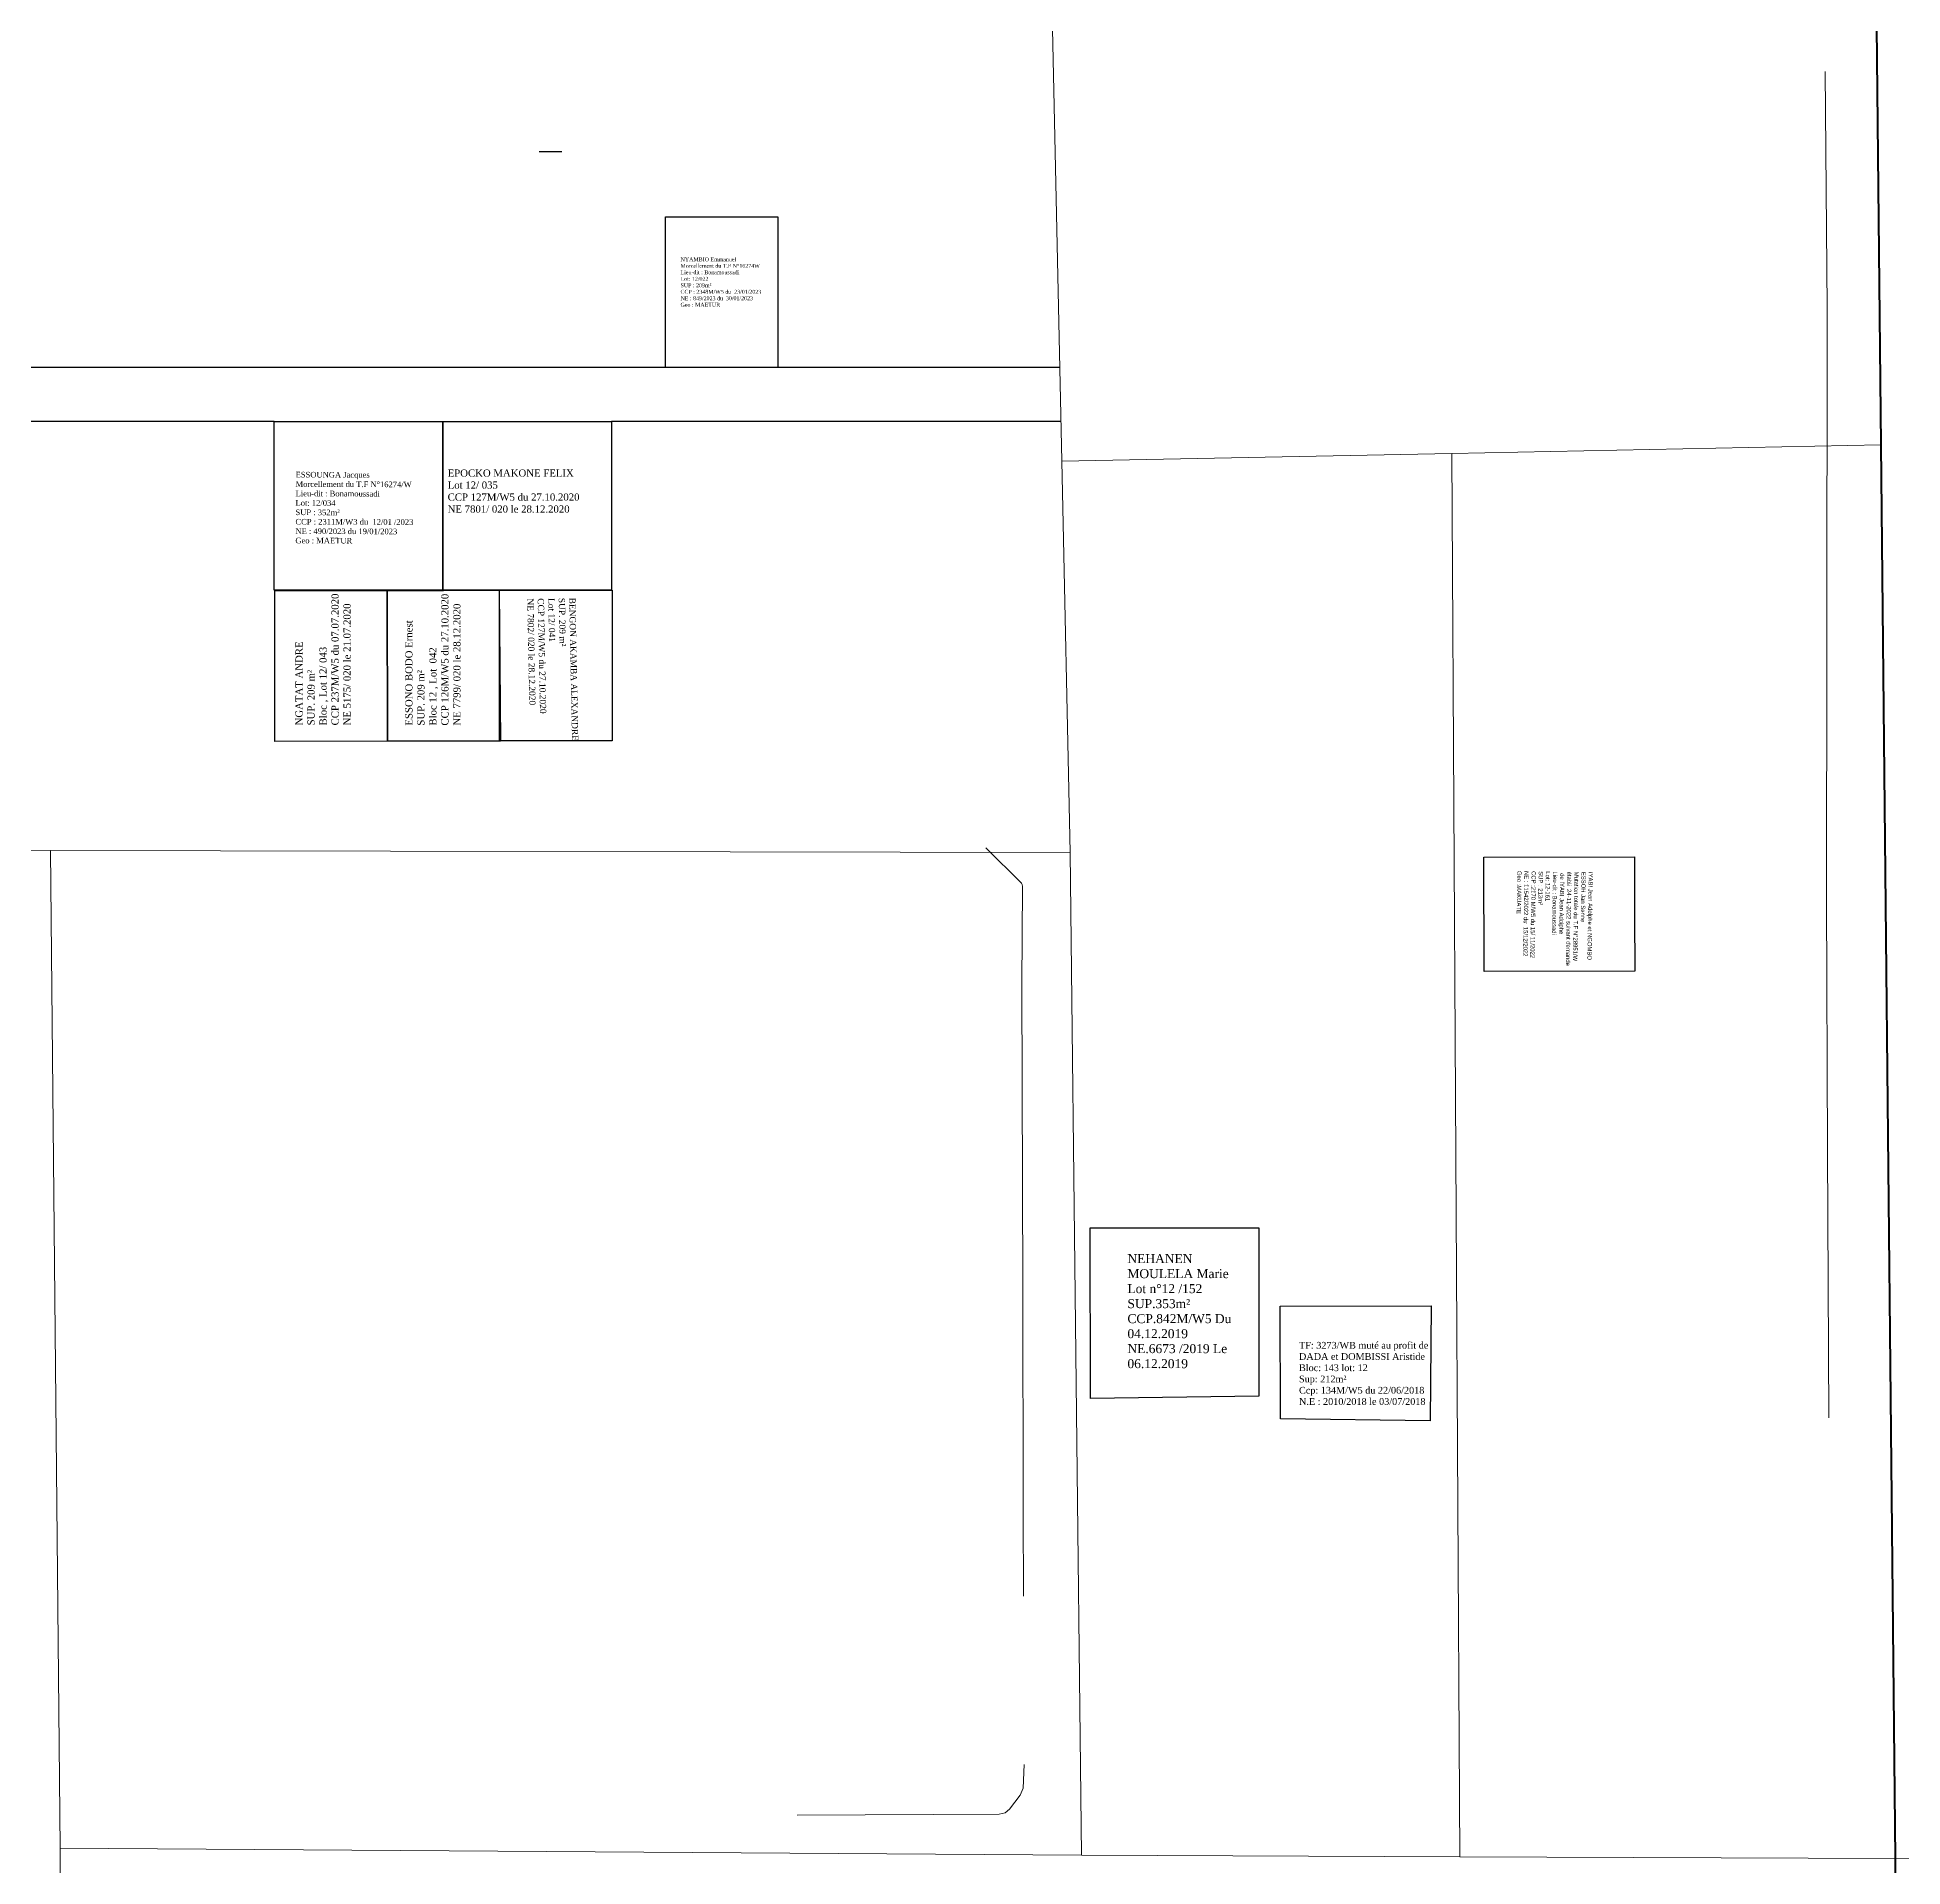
# Model space of a CAD drawing. Header units: millimetres. Extents: x 579832 to 917290, y 449831 to 1452191.
# Drawn here: x 582355.3 to 582562.7, y 451579.4 to 451782.7 of the extents above; entities that cross this region are included whole.
import ezdxf

# ---------------------------------------------------------------- set-up
doc = ezdxf.new("R2010")
doc.units = ezdxf.units.MM
doc.header["$LTSCALE"] = 10
for name, color, linetype, lineweight in [('drains_fossés', 120, 'Continuous', 20), ('MAJ APRES LE 13.01.2023', 222, 'Continuous', 30), ('Roads_main1', 10, 'Continuous', 100), ('Roads_others', 24, 'Continuous', 9)]:
    doc.layers.add(name, color=color, linetype=linetype, lineweight=lineweight)
doc.layers.add('end maj 26 02 2021', color=7, linetype='Continuous')
doc.layers.add('Parcelle MAJ', color=6, linetype='Continuous')
doc.styles.add('Times 1.0', font='times.ttf', dxfattribs={"width": 0.99, "height": 1})

msp = doc.modelspace()

# ---------------------------------------------------------------- linework, layer by layer
for p, q in [((582425.15, 451745.99), (582266.18, 451745.99)), ((582425.15, 451745.99), (582266.18, 451745.99)), ((582468.97, 451745.99), (582437.65, 451745.99)), ((582468.97, 451745.99), (582437.65, 451745.99)), ((582381.65, 451740), (582266.25, 451740)), ((582381.65, 451740), (582266.25, 451740)), ((582469.1, 451739.98), (582419.16, 451739.98)), ((582469.1, 451739.98), (582419.16, 451739.98))]:
    msp.add_line(p, q)
at = {"layer": 'drains_fossés'}
for points in [[(582554.05, 451778.88), (582554.28, 451752.64), (582554.24, 451715.31), (582554.2, 451686.9), (582554.32, 451659.05), (582554.46, 451629.24)], [(582554.05, 451778.88), (582554.28, 451752.64), (582554.24, 451715.31), (582554.2, 451686.9), (582554.32, 451659.05), (582554.46, 451629.24)], [(582460.75, 451692.59), (582464.72, 451688.66), (582464.81, 451688.53), (582464.85, 451688.29), (582464.76, 451677.41), (582464.88, 451644.02), (582464.92, 451618.85), (582464.93, 451609.41)], [(582460.75, 451692.59), (582464.72, 451688.66), (582464.81, 451688.53), (582464.85, 451688.29), (582464.76, 451677.41), (582464.88, 451644.02), (582464.92, 451618.85), (582464.93, 451609.41)], [(582465.02, 451590.71), (582464.9, 451588.09), (582464.59, 451587.3), (582463.38, 451585.75), (582462.89, 451585.34), (582462.25, 451585.19), (582454.9, 451585.14), (582439.78, 451585.08)], [(582465.02, 451590.71), (582464.9, 451588.09), (582464.59, 451587.3), (582463.38, 451585.75), (582462.89, 451585.34), (582462.25, 451585.19), (582454.9, 451585.14), (582439.78, 451585.08)]]:
    msp.add_lwpolyline(points, dxfattribs=at)
at = {"layer": 'end maj 26 02 2021', "flags": 128}
msp.add_lwpolyline([(582411.11, 451769.99), (582413.61, 451769.99)], dxfattribs=at)
msp.add_lwpolyline([(582411.11, 451769.99), (582413.61, 451769.99)], dxfattribs=at)
msp.add_lwpolyline([(582411.11, 451769.99), (582413.61, 451769.99)], dxfattribs=at)
msp.add_lwpolyline([(582411.11, 451769.99), (582413.61, 451769.99)], dxfattribs=at)
at = {"layer": 'end maj 26 02 2021', "color": 150, "linetype": 'ByBlock', "lineweight": -3, "ltscale": 0.0014, "flags": 128}
for points in [[(582400.41, 451739.98), (582419.16, 451739.98), (582419.16, 451721.24), (582406.66, 451721.23), (582400.41, 451721.23)], [(582400.41, 451739.98), (582419.16, 451739.98), (582419.16, 451721.24), (582406.66, 451721.23), (582400.41, 451721.23)], [(582400.41, 451739.98), (582419.16, 451739.98), (582419.16, 451721.24), (582406.66, 451721.23), (582400.41, 451721.23)], [(582400.41, 451739.98), (582419.16, 451739.98), (582419.16, 451721.24), (582406.66, 451721.23), (582400.41, 451721.23)], [(582406.7, 451721.24), (582419.2, 451721.25), (582419.2, 451704.49), (582406.7, 451704.49)], [(582406.7, 451721.24), (582419.2, 451721.25), (582419.2, 451704.49), (582406.7, 451704.49)], [(582406.7, 451721.24), (582419.2, 451721.25), (582419.2, 451704.49), (582406.7, 451704.49)], [(582406.7, 451721.24), (582419.2, 451721.25), (582419.2, 451704.49), (582406.7, 451704.49)]]:
    msp.add_lwpolyline(points, close=True, dxfattribs=at)
at = {"layer": 'end maj 26 02 2021', "color": 150, "lineweight": -3, "flags": 128}
for points in [[(582394.2, 451721.22), (582394.23, 451704.47), (582381.73, 451704.44), (582381.7, 451721.19)], [(582394.2, 451721.22), (582394.23, 451704.47), (582381.73, 451704.44), (582381.7, 451721.19)], [(582394.2, 451721.22), (582394.23, 451704.47), (582381.73, 451704.44), (582381.7, 451721.19)], [(582394.2, 451721.22), (582394.23, 451704.47), (582381.73, 451704.44), (582381.7, 451721.19)], [(582394.2, 451721.22), (582400.48, 451721.19), (582406.66, 451721.26), (582406.79, 451704.47), (582394.23, 451704.47)], [(582394.2, 451721.22), (582400.48, 451721.19), (582406.66, 451721.26), (582406.79, 451704.47), (582394.23, 451704.47)], [(582394.2, 451721.22), (582400.48, 451721.19), (582406.66, 451721.26), (582406.79, 451704.47), (582394.23, 451704.47)], [(582394.2, 451721.22), (582400.48, 451721.19), (582406.66, 451721.26), (582406.79, 451704.47), (582394.23, 451704.47)], [(582472.35, 451650.36), (582491.1, 451650.37), (582491.11, 451644.33), (582491.09, 451631.64), (582472.38, 451631.4)], [(582472.35, 451650.36), (582491.1, 451650.37), (582491.11, 451644.33), (582491.09, 451631.64), (582472.38, 451631.4)], [(582472.35, 451650.36), (582491.1, 451650.37), (582491.11, 451644.33), (582491.09, 451631.64), (582472.38, 451631.4)], [(582472.35, 451650.36), (582491.1, 451650.37), (582491.11, 451644.33), (582491.09, 451631.64), (582472.38, 451631.4)]]:
    msp.add_lwpolyline(points, close=True, dxfattribs=at)
at = {"layer": 'end maj 26 02 2021', "color": 3}
msp.add_lwpolyline([(582510.27, 451641.68), (582510.16, 451628.9), (582493.52, 451629.12), (582493.47, 451641.65)], close=True, dxfattribs=at)
msp.add_lwpolyline([(582510.27, 451641.68), (582510.16, 451628.9), (582493.52, 451629.12), (582493.47, 451641.65)], close=True, dxfattribs=at)
msp.add_lwpolyline([(582510.27, 451641.68), (582510.16, 451628.9), (582493.52, 451629.12), (582493.47, 451641.65)], close=True, dxfattribs=at)
msp.add_lwpolyline([(582510.27, 451641.68), (582510.16, 451628.9), (582493.52, 451629.12), (582493.47, 451641.65)], close=True, dxfattribs=at)
at = {"layer": 'MAJ APRES LE 13.01.2023', "lineweight": 30, "flags": 128}
msp.add_lwpolyline([(582425.14, 451762.73), (582437.64, 451762.74), (582437.65, 451745.99), (582425.15, 451745.99)], close=True, dxfattribs=at)
msp.add_lwpolyline([(582425.14, 451762.73), (582437.64, 451762.74), (582437.65, 451745.99), (582425.15, 451745.99)], close=True, dxfattribs=at)
at = {"layer": 'MAJ APRES LE 13.01.2023', "flags": 128}
msp.add_lwpolyline([(582381.65, 451740), (582400.4, 451740), (582400.4, 451721.25), (582394.15, 451721.25), (582381.65, 451721.25)], close=True, dxfattribs=at)
msp.add_lwpolyline([(582381.65, 451740), (582400.4, 451740), (582400.4, 451721.25), (582394.15, 451721.25), (582381.65, 451721.25)], close=True, dxfattribs=at)
at = {"layer": 'Parcelle MAJ', "color": 6, "lineweight": 30, "flags": 128}
msp.add_lwpolyline([(582532.85, 451691.62), (582532.87, 451685.16), (582532.89, 451678.91), (582516.14, 451678.87), (582516.11, 451691.58)], close=True, dxfattribs=at)
msp.add_lwpolyline([(582532.85, 451691.62), (582532.87, 451685.16), (582532.89, 451678.91), (582516.14, 451678.87), (582516.11, 451691.58)], close=True, dxfattribs=at)
msp.add_lwpolyline([(582532.85, 451691.62), (582532.87, 451685.16), (582532.89, 451678.91), (582516.14, 451678.87), (582516.11, 451691.58)], close=True, dxfattribs=at)
msp.add_lwpolyline([(582532.85, 451691.62), (582532.87, 451685.16), (582532.89, 451678.91), (582516.14, 451678.87), (582516.11, 451691.58)], close=True, dxfattribs=at)
at = {"layer": 'Roads_main1'}
msp.add_lwpolyline([(582559.79, 452372.99), (582559.99, 452320.07), (582560.3, 452209.69), (582561.19, 452089.11), (582561.38, 451882.17), (582561.15, 451859.99), (582560.65, 451839.96), (582559.73, 451787.49), (582560.24, 451737.41), (582561.83, 451580.27), (582561.5, 451488.18)], dxfattribs=at)
msp.add_lwpolyline([(582559.79, 452372.99), (582559.99, 452320.07), (582560.3, 452209.69), (582561.19, 452089.11), (582561.38, 451882.17), (582561.15, 451859.99), (582560.65, 451839.96), (582559.73, 451787.49), (582560.24, 451737.41), (582561.83, 451580.27), (582561.5, 451488.18)], dxfattribs=at)
at = {"layer": 'Roads_others'}
msp.add_line((582512.57, 451736.45), (582513.46, 451580.47), dxfattribs=at)
msp.add_line((582512.57, 451736.45), (582513.46, 451580.47), dxfattribs=at)
for points in [[(582468.12, 451785.34), (582469.2, 451735.57), (582470.13, 451692.09), (582471.39, 451580.65)], [(582468.12, 451785.34), (582469.2, 451735.57), (582470.13, 451692.09), (582471.39, 451580.65)], [(582869.92, 451757.75), (582867.76, 451747.6), (582863.9, 451737.39), (582851.44, 451713.72), (582833.52, 451678.6), (582809.66, 451639.37), (582773.38, 451585.44), (582768.1, 451581), (582761.33, 451579.37), (582704.35, 451580.29), (582561.83, 451580.27), (582513.46, 451580.47), (582471.39, 451580.65), (582357.86, 451581.42)], [(582869.92, 451757.75), (582867.76, 451747.6), (582863.9, 451737.39), (582851.44, 451713.72), (582833.52, 451678.6), (582809.66, 451639.37), (582773.38, 451585.44), (582768.1, 451581), (582761.33, 451579.37), (582704.35, 451580.29), (582561.83, 451580.27), (582513.46, 451580.47), (582471.39, 451580.65), (582357.86, 451581.42)], [(582560.24, 451737.41), (582512.57, 451736.45), (582469.2, 451735.57)], [(582560.24, 451737.41), (582512.57, 451736.45), (582469.2, 451735.57)], [(582254.93, 451692.7), (582309.26, 451692.49), (582356.78, 451692.31), (582470.13, 451692.09)], [(582254.93, 451692.7), (582309.26, 451692.49), (582356.78, 451692.31), (582470.13, 451692.09)], [(582356.78, 451692.31), (582357.86, 451581.42), (582357.76, 451537.22), (582356.26, 451489.63)], [(582356.78, 451692.31), (582357.86, 451581.42), (582357.76, 451537.22), (582356.26, 451489.63)]]:
    msp.add_lwpolyline(points, dxfattribs=at)

# ---------------------------------------------------------------- texts
at = {"color": 3, "insert": (582528.25, 451689.92), "char_height": 0.4757, "width": 35.5705, "attachment_point": 1, "rotation": 269.1643}
msp.add_mtext('{\\C7;IYABI Jean Adolphe et NGOMBO \\PESSOH Jan Senne }\\P{\\C1;Mutation totale du T.F N°28951/W\\Pétabli  24-11-2022 suivant demande\\P de IYABI Jean Adolphe\\P\\C256;Lieu-dit : Bonamoussadi\\PLot: 12-161\\PSUP : 213m²\\PCCP :2170 M/W5 du 15/ 11/2022\\PNE : 11542/2022 du  15/12/2022\\P\\C1;Geo :MAKUATE}', dxfattribs=at)
msp.add_mtext('{\\C7;IYABI Jean Adolphe et NGOMBO \\PESSOH Jan Senne }\\P{\\C1;Mutation totale du T.F N°28951/W\\Pétabli  24-11-2022 suivant demande\\P de IYABI Jean Adolphe\\P\\C256;Lieu-dit : Bonamoussadi\\PLot: 12-161\\PSUP : 213m²\\PCCP :2170 M/W5 du 15/ 11/2022\\PNE : 11542/2022 du  15/12/2022\\P\\C1;Geo :MAKUATE}', dxfattribs=at)
at = {"layer": 'end maj 26 02 2021', "color": 150, "linetype": 'ByBlock', "lineweight": -3, "ltscale": 0.0014, "attachment_point": 1, "style": 'Times 1.0'}
for s, insert, char_height, width in [('{\\C256;EPOCKO MAKONE FELIX\\PLot 12/ 035\\PCCP 127M/W5 du 27.10.2020\\PNE 7801/ 020 le 28.12.2020}', (582400.93, 451734.66), 0.8, 39.0185), ('{\\C256;EPOCKO MAKONE FELIX\\PLot 12/ 035\\PCCP 127M/W5 du 27.10.2020\\PNE 7801/ 020 le 28.12.2020}', (582400.93, 451734.66), 0.8, 39.0185), ('{\\C256;EPOCKO MAKONE FELIX\\PLot 12/ 035\\PCCP 127M/W5 du 27.10.2020\\PNE 7801/ 020 le 28.12.2020}', (582400.93, 451734.66), 0.8, 39.0185), ('{\\C256;EPOCKO MAKONE FELIX\\PLot 12/ 035\\PCCP 127M/W5 du 27.10.2020\\PNE 7801/ 020 le 28.12.2020}', (582400.93, 451734.66), 0.8, 39.0185), ('{\\C7;NEHANEN MOULELA Marie\\PLot n°12 /152\\PSUP.353m²\\PCCP.842M/W5 Du 04.12.2019\\PNE.6673 /2019 Le 06.12.2019}', (582476.5, 451647.44), 1, 12.9772), ('{\\C7;NEHANEN MOULELA Marie\\PLot n°12 /152\\PSUP.353m²\\PCCP.842M/W5 Du 04.12.2019\\PNE.6673 /2019 Le 06.12.2019}', (582476.5, 451647.44), 1, 12.9772), ('{\\C7;NEHANEN MOULELA Marie\\PLot n°12 /152\\PSUP.353m²\\PCCP.842M/W5 Du 04.12.2019\\PNE.6673 /2019 Le 06.12.2019}', (582476.5, 451647.44), 1, 12.9772), ('{\\C7;NEHANEN MOULELA Marie\\PLot n°12 /152\\PSUP.353m²\\PCCP.842M/W5 Du 04.12.2019\\PNE.6673 /2019 Le 06.12.2019}', (582476.5, 451647.44), 1, 12.9772)]:
    msp.add_mtext(s, dxfattribs=dict(at, insert=insert, char_height=char_height, width=width))
for s, insert, char_height, width, rotation in [('{\\C256;NGATAT ANDRE\\PSUP. 209 m²\\PBloc , Lot 12/ 043\\PCCP 237M/W5 du 07.07.2020\\PNE 5175/ 020 le 21.07.2020}', (582384.01, 451706.21), 0.8, 25.6587, 90), ('{\\C256;NGATAT ANDRE\\PSUP. 209 m²\\PBloc , Lot 12/ 043\\PCCP 237M/W5 du 07.07.2020\\PNE 5175/ 020 le 21.07.2020}', (582384.01, 451706.21), 0.8, 25.6587, 90), ('{\\C256;NGATAT ANDRE\\PSUP. 209 m²\\PBloc , Lot 12/ 043\\PCCP 237M/W5 du 07.07.2020\\PNE 5175/ 020 le 21.07.2020}', (582384.01, 451706.21), 0.8, 25.6587, 90), ('{\\C256;NGATAT ANDRE\\PSUP. 209 m²\\PBloc , Lot 12/ 043\\PCCP 237M/W5 du 07.07.2020\\PNE 5175/ 020 le 21.07.2020}', (582384.01, 451706.21), 0.8, 25.6587, 90), ('{\\C256;ESSONO BODO Ernest \\fTimes New Roman|b0|i0|c186|p18;\\PSUP. 209 m²\\PBloc\\fTimes New Roman|b0|i0|c0|p18; 12\\fTimes New Roman|b0|i0|c186|p18; , Lot  04\\fTimes New Roman|b0|i0|c0|p18;2\\fTimes New Roman|b0|i0|c186|p18;\\PCCP \\fTimes New Roman|b0|i0|c0|p18;126\\fTimes New Roman|b0|i0|c186|p18;M/W5 du \\fTimes New Roman|b0|i0|c0|p18;27.10.2020\\fTimes New Roman|b0|i0|c186|p18;\\PNE\\fTimes New Roman|b0|i0|c0|p18; 7799\\fTimes New Roman|b0|i0|c186|p18;/ 020 le \\fTimes New Roman|b0|i0|c0|p18;28.12.2020}', (582396.22, 451706.19), 0.8, 25.6587, 90), ('{\\C256;ESSONO BODO Ernest \\fTimes New Roman|b0|i0|c186|p18;\\PSUP. 209 m²\\PBloc\\fTimes New Roman|b0|i0|c0|p18; 12\\fTimes New Roman|b0|i0|c186|p18; , Lot  04\\fTimes New Roman|b0|i0|c0|p18;2\\fTimes New Roman|b0|i0|c186|p18;\\PCCP \\fTimes New Roman|b0|i0|c0|p18;126\\fTimes New Roman|b0|i0|c186|p18;M/W5 du \\fTimes New Roman|b0|i0|c0|p18;27.10.2020\\fTimes New Roman|b0|i0|c186|p18;\\PNE\\fTimes New Roman|b0|i0|c0|p18; 7799\\fTimes New Roman|b0|i0|c186|p18;/ 020 le \\fTimes New Roman|b0|i0|c0|p18;28.12.2020}', (582396.22, 451706.19), 0.8, 25.6587, 90), ('{\\C256;ESSONO BODO Ernest \\fTimes New Roman|b0|i0|c186|p18;\\PSUP. 209 m²\\PBloc\\fTimes New Roman|b0|i0|c0|p18; 12\\fTimes New Roman|b0|i0|c186|p18; , Lot  04\\fTimes New Roman|b0|i0|c0|p18;2\\fTimes New Roman|b0|i0|c186|p18;\\PCCP \\fTimes New Roman|b0|i0|c0|p18;126\\fTimes New Roman|b0|i0|c186|p18;M/W5 du \\fTimes New Roman|b0|i0|c0|p18;27.10.2020\\fTimes New Roman|b0|i0|c186|p18;\\PNE\\fTimes New Roman|b0|i0|c0|p18; 7799\\fTimes New Roman|b0|i0|c186|p18;/ 020 le \\fTimes New Roman|b0|i0|c0|p18;28.12.2020}', (582396.22, 451706.19), 0.8, 25.6587, 90), ('{\\C256;ESSONO BODO Ernest \\fTimes New Roman|b0|i0|c186|p18;\\PSUP. 209 m²\\PBloc\\fTimes New Roman|b0|i0|c0|p18; 12\\fTimes New Roman|b0|i0|c186|p18; , Lot  04\\fTimes New Roman|b0|i0|c0|p18;2\\fTimes New Roman|b0|i0|c186|p18;\\PCCP \\fTimes New Roman|b0|i0|c0|p18;126\\fTimes New Roman|b0|i0|c186|p18;M/W5 du \\fTimes New Roman|b0|i0|c0|p18;27.10.2020\\fTimes New Roman|b0|i0|c186|p18;\\PNE\\fTimes New Roman|b0|i0|c0|p18; 7799\\fTimes New Roman|b0|i0|c186|p18;/ 020 le \\fTimes New Roman|b0|i0|c0|p18;28.12.2020}', (582396.22, 451706.19), 0.8, 25.6587, 90), ('{\\C256;BENGON AKAMBA ALEXANDRE\\PSUP. 209 m²\\PLot 12/ 041\\PCCP 127M/W5 du 27.10.2020\\PNE 7802/ 020 le 28.12.2020}', (582415.14, 451720.42), 0.7, 26.2944, 271.144), ('{\\C256;BENGON AKAMBA ALEXANDRE\\PSUP. 209 m²\\PLot 12/ 041\\PCCP 127M/W5 du 27.10.2020\\PNE 7802/ 020 le 28.12.2020}', (582415.14, 451720.42), 0.7, 26.2944, 271.144), ('{\\C256;BENGON AKAMBA ALEXANDRE\\PSUP. 209 m²\\PLot 12/ 041\\PCCP 127M/W5 du 27.10.2020\\PNE 7802/ 020 le 28.12.2020}', (582415.14, 451720.42), 0.7, 26.2944, 271.144), ('{\\C256;BENGON AKAMBA ALEXANDRE\\PSUP. 209 m²\\PLot 12/ 041\\PCCP 127M/W5 du 27.10.2020\\PNE 7802/ 020 le 28.12.2020}', (582415.14, 451720.42), 0.7, 26.2944, 271.144)]:
    msp.add_mtext(s, dxfattribs=dict(at, insert=insert, char_height=char_height, width=width, rotation=rotation))
at = {"layer": 'end maj 26 02 2021', "insert": (582495.57, 451637.69), "char_height": 0.75, "attachment_point": 1}
msp.add_mtext_dynamic_manual_height_columns('{\\fTimes New Roman|b0|i0|c0|p18;\\C1;TF: 3273/WB muté au profit de\\C256;\\PDADA et DOMBISSI Aristide\\PBloc: 143 lot: 12\\PSup: 212m²\\PCcp: 134M/W5 du 22/06/2018\\PN.E : 2010/2018 le 03/07/2018}', width=126.9745, gutter_width=12.5, heights=[49.26], dxfattribs=at)
msp.add_mtext_dynamic_manual_height_columns('{\\fTimes New Roman|b0|i0|c0|p18;\\C1;TF: 3273/WB muté au profit de\\C256;\\PDADA et DOMBISSI Aristide\\PBloc: 143 lot: 12\\PSup: 212m²\\PCcp: 134M/W5 du 22/06/2018\\PN.E : 2010/2018 le 03/07/2018}', width=126.9745, gutter_width=12.5, heights=[49.26], dxfattribs=at)
msp.add_mtext_dynamic_manual_height_columns('{\\fTimes New Roman|b0|i0|c0|p18;\\C1;TF: 3273/WB muté au profit de\\C256;\\PDADA et DOMBISSI Aristide\\PBloc: 143 lot: 12\\PSup: 212m²\\PCcp: 134M/W5 du 22/06/2018\\PN.E : 2010/2018 le 03/07/2018}', width=126.9745, gutter_width=12.5, heights=[49.26], dxfattribs=at)
msp.add_mtext_dynamic_manual_height_columns('{\\fTimes New Roman|b0|i0|c0|p18;\\C1;TF: 3273/WB muté au profit de\\C256;\\PDADA et DOMBISSI Aristide\\PBloc: 143 lot: 12\\PSup: 212m²\\PCcp: 134M/W5 du 22/06/2018\\PN.E : 2010/2018 le 03/07/2018}', width=126.9745, gutter_width=12.5, heights=[49.26], dxfattribs=at)
at = {"layer": 'MAJ APRES LE 13.01.2023', "lineweight": 30, "insert": (582426.82, 451758.23), "char_height": 0.4325, "width": 9.8161, "attachment_point": 1, "rotation": 359.9877}
msp.add_mtext('{\\fTimes New Roman|b0|i0|c186|p18;\\C7;NYAMBIO Emmanuel \\P\\C1;Morcellement du T.F N°16274W     \\P\\C7;Lieu-dit : Bonamoussadi\\PLot: 12/022\\PSUP : 209m²\\PCCP : 2348M/W5 du  23/01/2023\\PNE : 849/2023 du  30/01/2023\\P\\C1;Geo : MAETUR}', dxfattribs=at)
msp.add_mtext('{\\fTimes New Roman|b0|i0|c186|p18;\\C7;NYAMBIO Emmanuel \\P\\C1;Morcellement du T.F N°16274W     \\P\\C7;Lieu-dit : Bonamoussadi\\PLot: 12/022\\PSUP : 209m²\\PCCP : 2348M/W5 du  23/01/2023\\PNE : 849/2023 du  30/01/2023\\P\\C1;Geo : MAETUR}', dxfattribs=at)
at = {"layer": 'MAJ APRES LE 13.01.2023', "color": 3, "insert": (582384.03, 451734.4), "char_height": 0.6276, "width": 17.4446, "attachment_point": 1, "rotation": 359.797}
msp.add_mtext('{\\fTimes New Roman|b0|i0|c0|p18;ESSOUNGA Jacques\\P\\C1;Morcellement du T.F N°16274/W    \\P\\C256;Lieu-dit : Bonamoussadi\\PLot: 12/034 \\PSUP : 352m²\\PCCP : 2311M/W3 du  12/01 /2023\\PNE : 490/2023 du 19/01/2023\\P\\C1;Geo : MAETUR}', dxfattribs=at)
msp.add_mtext('{\\fTimes New Roman|b0|i0|c0|p18;ESSOUNGA Jacques\\P\\C1;Morcellement du T.F N°16274/W    \\P\\C256;Lieu-dit : Bonamoussadi\\PLot: 12/034 \\PSUP : 352m²\\PCCP : 2311M/W3 du  12/01 /2023\\PNE : 490/2023 du 19/01/2023\\P\\C1;Geo : MAETUR}', dxfattribs=at)

doc.saveas('drawing.dxf')
